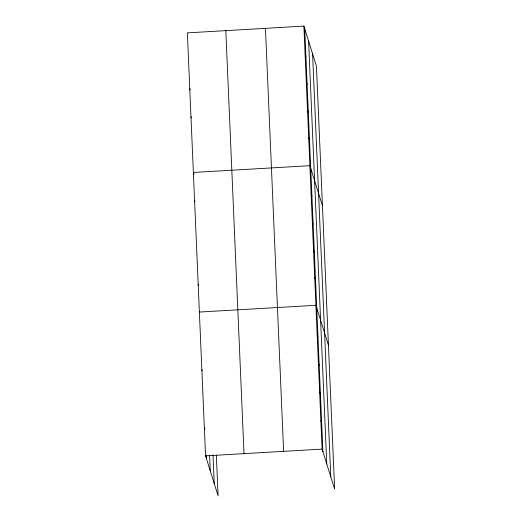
<?xml version="1.0" encoding="UTF-8"?>
<svg xmlns="http://www.w3.org/2000/svg" width="522" height="522" viewBox="0 0 522 522"><rect width="100%" height="100%" fill="white"/><g stroke="black" fill="none" stroke-linecap="round" stroke-linejoin="round"><path stroke-width="0.78" d="M303.895 26.1L322.094 449.103L334.635 489.127L316.436 66.124L303.895 26.1L187.365 32.873L205.564 455.876L218.105 495.9L216.349 455.151M193.368 172.462L309.898 165.689L322.446 205.714M199.371 312.052L315.908 305.285L328.449 345.31M205.564 455.876L322.094 449.103M305.096 54.02L305.925 56.65M306.297 81.934L307.125 84.571M307.497 109.855L308.326 112.491M308.698 137.775L309.526 140.411M311.099 193.61L311.928 196.246M312.306 221.53L313.128 224.166M313.507 249.444L314.329 252.08M314.707 277.365L315.529 280.001M317.141 334.047L317.97 336.683M318.381 362.81L319.21 365.446M319.621 391.578L320.443 394.214M320.854 420.341L321.683 422.977M189.767 88.707L190.178 90.025M190.967 116.628L191.378 117.946M193.577 173.121L193.988 174.439M194.569 200.383L194.98 201.701M198.171 284.138L198.588 285.456M201.851 369.583L202.262 370.901M204.533 427.772L204.944 429.091M312.574 53.786L330.772 476.788M308.587 41.075L326.785 464.078M304.724 28.736L322.916 451.739M265.444 28.332L283.635 451.341M225.817 30.635L244.015 453.644M213.002 454.799L214.235 483.561M209.603 455.667L210.255 470.851M206.249 455.314L206.386 458.512"/></g></svg>
